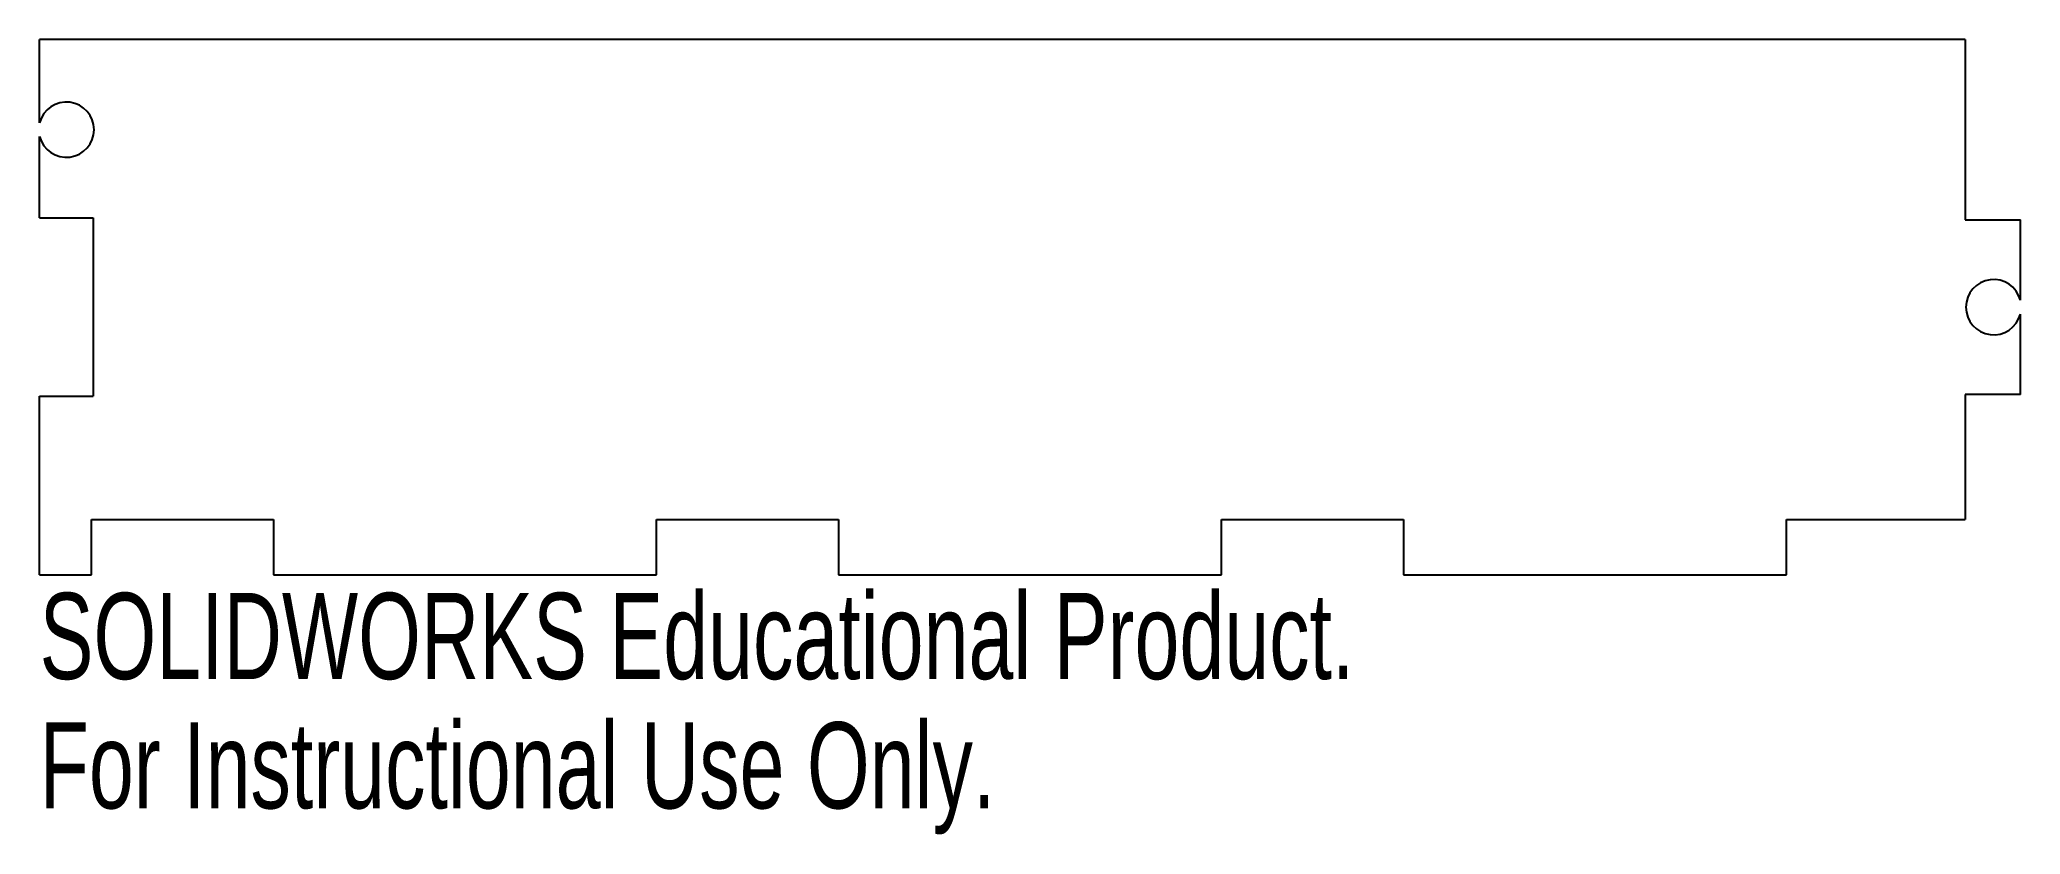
# Model space of a CAD drawing. Header units: millimetres. Extents: x -56 to 56, y -18 to 27.
import ezdxf

# ---------------------------------------------------------------- set-up
doc = ezdxf.new("R2010")
doc.units = ezdxf.units.MM
doc.styles.add('SLDTEXTSTYLE0', font='TXT', dxfattribs={"width": 0.7})

msp = doc.modelspace()

# ---------------------------------------------------------------- linework, layer by layer
at = {"color": 7, "linetype": 'Continuous', "lineweight": 25}
for p, q in [((52.4, 27), (-55.5, 27)), ((-55.5, 22.34), (-55.5, 27)), ((52.4, 27), (52.4, 16.9)), ((-55.5, 17), (-55.5, 21.56)), ((-55.5, 17), (-52.5, 17)), ((-52.5, 17), (-52.5, 7)), ((52.4, 16.9), (55.5, 16.9)), ((55.5, 12.39), (55.5, 16.9)), ((55.5, 7.1), (55.5, 11.61)), ((-55.5, -3), (-55.5, 7)), ((-55.5, 7), (-52.5, 7)), ((55.5, 7.1), (52.4, 7.1)), ((52.4, 7.1), (52.4, 0.1)), ((-52.6, 0.1), (-42.4, 0.1)), ((-52.6, -3), (-52.6, 0.1)), ((-42.4, 0.1), (-42.4, -3)), ((-20.93, 0.1), (-10.73, 0.1)), ((-20.93, -3), (-20.93, 0.1)), ((-10.73, 0.1), (-10.73, -3)), ((10.73, 0.1), (20.93, 0.1)), ((10.73, -3), (10.73, 0.1)), ((20.93, 0.1), (20.93, -3)), ((42.4, 0.1), (52.4, 0.1)), ((42.4, -3), (42.4, 0.1)), ((-55.5, -3), (-52.6, -3)), ((-42.4, -3), (-20.93, -3)), ((-10.73, -3), (10.73, -3)), ((20.93, -3), (42.4, -3))]:
    msp.add_line(p, q, dxfattribs=at)
for centre, start, end in [((-54, 21.95), 194.5926, 165.4074), ((54, 12), 14.5926, 345.4074)]:
    msp.add_arc(centre, 1.55, start, end, dxfattribs=at)

# ---------------------------------------------------------------- texts
at = {"color": 7, "linetype": 'Continuous', "char_height": 4.8336, "attachment_point": 1, "style": 'SLDTEXTSTYLE0'}
for s, insert in [('SOLIDWORKS Educational Product.', (-55.5, -4.02)), ('For Instructional Use Only.', (-55.5, -11.27))]:
    msp.add_mtext(s, dxfattribs=dict(at, insert=insert))

doc.saveas('drawing.dxf')
